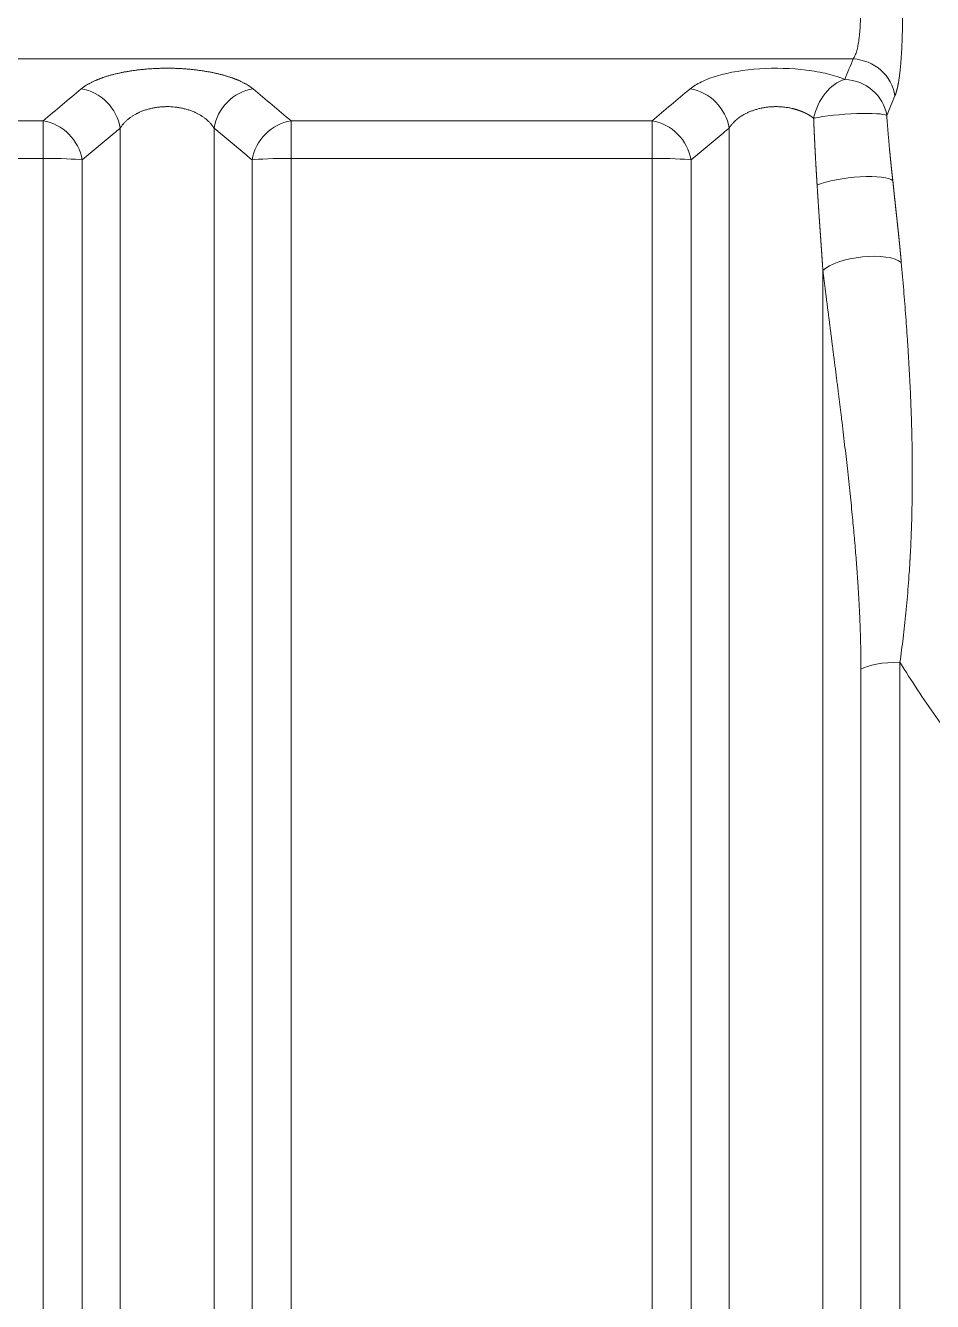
# Model space of a CAD drawing. Header units: millimetres. Extents: x 4664 to 8864, y -38 to 2932.
# Drawn here: x 8133.3 to 8161.07, y 2174.64 to 2213.73 of the extents above; entities that cross this region are included whole.
import ezdxf

# ---------------------------------------------------------------- set-up
doc = ezdxf.new("R2010")
doc.units = ezdxf.units.MM

msp = doc.modelspace()

# ---------------------------------------------------------------- linework, layer by layer
at = {"lineweight": 5}
for p, q in [((8158.644, 2212.708), (8129.251, 2212.708)), ((8133.837, 2210.808), (8132.139, 2210.808)), ((8133.837, 2157.228), (8133.837, 2210.808)), ((8141.429, 2157.228), (8141.429, 2210.808)), ((8152.485, 2210.808), (8141.429, 2210.808)), ((8152.485, 2157.228), (8152.485, 2210.808)), ((8136.197, 2210.588), (8136.197, 2154.304)), ((8139.07, 2210.588), (8139.07, 2154.304)), ((8154.845, 2210.588), (8154.845, 2154.304)), ((8132.139, 2209.663), (8133.837, 2209.663)), ((8135.031, 2157.639), (8135.031, 2209.614)), ((8140.235, 2209.614), (8140.235, 2157.639)), ((8141.429, 2209.663), (8152.485, 2209.663)), ((8153.68, 2157.639), (8153.68, 2209.614)), ((8157.718, 2206.227), (8157.718, 2154.304)), ((8158.883, 2194.009), (8158.883, 2157.639)), ((8160.078, 2157.228), (8160.078, 2194.226))]:
    msp.add_line(p, q, dxfattribs=at)
at = {"lineweight": 5, "extrusion": (0, 0, -1)}
for centre, major_axis, ratio, start_param, end_param in [((8193.579, 2194.055), (0, 44.076), 0.874817, 5.133766, 5.149365), ((8158.644, 2211.481), (-1.209, 0.494), 0.930648, 1.207404, 2.647131), ((8158.394, 2210.856), (0.485, 1.212), 0.714518, 4.464329, 5.772394), ((8158.394, 2210.856), (-1.216, 0.477), 0.931354, 1.220646, 2.644461), ((8135.002, 2210.563), (-0.84, 1), 0.87029, 0.767588, 2.18158), ((8140.264, 2210.563), (0.84, 1), 0.87029, 4.101606, 5.515597), ((8153.651, 2210.563), (-0.84, 1), 0.87029, 0.767588, 2.18158), ((8133.837, 2209.581), (-0.843, 0.997), 0.871092, 0.770381, 2.178653), ((8141.429, 2209.581), (0.843, 0.997), 0.871092, 4.104532, 5.512804), ((8152.485, 2209.581), (-0.843, 0.997), 0.871092, 0.770381, 2.178653), ((8158.394, 2210.856), (1.302, 0.095), 0.121176, 3.893779, 6.107343), ((8133.837, 2209.581), (1.306, 0), 0.063029, 4.712389, 5.867354), ((8141.429, 2209.581), (1.306, 0), 0.063029, 3.557424, 4.712389), ((8152.485, 2209.581), (1.306, 0), 0.063029, 4.712389, 5.867354), ((8158.588, 2208.788), (-1.298, -0.148), 0.217615, 0.656995, 2.962729), ((8158.913, 2206.171), (-1.296, -0.16), 0.35862, 0.444825, 2.811339), ((8160.078, 2193.862), (1.306, 0), 0.278426, 3.557424, 4.712389)]:
    msp.add_ellipse(centre, major_axis=major_axis, ratio=ratio, start_param=start_param, end_param=end_param, dxfattribs=at)
at = {"lineweight": 5}
for points, degree, knots in [([(8159.926, 2211.58), (8159.927, 2211.581), (8159.927, 2211.583), (8159.929, 2211.585), (8159.93, 2211.588), (8159.931, 2211.591), (8159.932, 2211.594), (8159.933, 2211.596), (8159.934, 2211.599), (8159.935, 2211.602), (8159.936, 2211.605), (8159.937, 2211.608), (8159.939, 2211.611), (8159.94, 2211.613), (8159.941, 2211.616), (8159.942, 2211.619), (8159.943, 2211.622), (8159.944, 2211.625), (8159.945, 2211.628), (8159.946, 2211.631), (8159.947, 2211.634), (8159.948, 2211.637), (8159.95, 2211.64), (8159.951, 2211.644), (8159.952, 2211.647), (8159.953, 2211.65), (8159.954, 2211.653), (8159.955, 2211.656), (8159.956, 2211.659), (8159.957, 2211.662), (8159.958, 2211.666), (8159.959, 2211.669), (8159.96, 2211.672), (8159.961, 2211.676), (8159.962, 2211.679), (8159.963, 2211.682), (8159.964, 2211.685), (8159.965, 2211.689), (8159.966, 2211.692), (8159.967, 2211.696), (8159.968, 2211.699), (8159.969, 2211.702), (8159.97, 2211.706), (8159.971, 2211.709), (8159.972, 2211.713), (8159.973, 2211.716), (8159.974, 2211.72), (8159.975, 2211.724), (8159.976, 2211.727), (8159.977, 2211.731), (8159.978, 2211.734), (8159.979, 2211.738), (8159.98, 2211.742), (8159.981, 2211.745), (8159.982, 2211.749), (8159.983, 2211.753), (8159.984, 2211.756), (8159.985, 2211.76), (8159.986, 2211.764), (8159.987, 2211.768), (8159.988, 2211.771), (8159.989, 2211.775), (8159.99, 2211.779), (8159.991, 2211.783), (8159.992, 2211.787), (8159.993, 2211.791), (8159.994, 2211.795), (8159.995, 2211.799), (8159.996, 2211.803), (8159.997, 2211.806), (8159.998, 2211.81), (8159.999, 2211.814), (8160, 2211.819), (8160, 2211.823), (8160.001, 2211.827), (8160.002, 2211.831), (8160.003, 2211.835), (8160.004, 2211.839), (8160.005, 2211.843), (8160.006, 2211.847), (8160.007, 2211.851), (8160.008, 2211.856), (8160.009, 2211.86), (8160.01, 2211.864), (8160.01, 2211.868), (8160.011, 2211.873), (8160.012, 2211.877), (8160.013, 2211.881), (8160.014, 2211.886), (8160.015, 2211.89), (8160.016, 2211.894), (8160.017, 2211.899), (8160.018, 2211.903), (8160.018, 2211.908), (8160.019, 2211.912), (8160.02, 2211.916), (8160.021, 2211.921), (8160.022, 2211.925), (8160.023, 2211.93), (8160.024, 2211.935), (8160.024, 2211.939), (8160.025, 2211.944), (8160.026, 2211.948), (8160.027, 2211.953), (8160.028, 2211.958), (8160.029, 2211.962), (8160.03, 2211.967), (8160.03, 2211.972), (8160.037, 2212.009), (8160.049, 2212.081), (8160.065, 2212.194), (8160.079, 2212.315), (8160.092, 2212.442), (8160.104, 2212.578), (8160.115, 2212.719), (8160.125, 2212.867), (8160.133, 2213.019), (8160.14, 2213.176), (8160.145, 2213.317), (8160.149, 2213.44), (8160.152, 2213.544), (8160.154, 2213.649), (8160.156, 2213.755), (8160.157, 2213.861), (8160.158, 2213.967), (8160.159, 2214.075), (8160.159, 2214.163), (8160.159, 2214.233), (8160.159, 2214.283), (8160.159, 2214.333), (8160.158, 2214.383), (8160.158, 2214.433), (8160.158, 2214.483), (8160.157, 2214.532), (8160.156, 2214.582), (8160.155, 2214.632), (8160.154, 2214.681), (8160.153, 2214.731), (8160.152, 2214.78), (8160.151, 2214.829), (8160.15, 2214.878), (8160.148, 2214.928), (8160.147, 2214.977), (8160.145, 2215.049), (8160.141, 2215.143), (8160.137, 2215.257), (8160.131, 2215.368), (8160.125, 2215.477), (8160.119, 2215.583), (8160.112, 2215.686), (8160.105, 2215.766), (8160.1, 2215.826), (8160.097, 2215.866), (8160.093, 2215.905), (8160.09, 2215.943), (8160.086, 2215.981), (8160.082, 2216.018), (8160.078, 2216.055), (8160.074, 2216.091), (8160.069, 2216.126), (8160.065, 2216.161), (8160.061, 2216.195), (8160.056, 2216.228), (8160.051, 2216.261), (8160.046, 2216.293), (8160.041, 2216.325), (8160.036, 2216.356), (8160.032, 2216.379), (8160.029, 2216.395), (8160.028, 2216.404), (8160.026, 2216.412), (8160.025, 2216.421), (8160.023, 2216.429), (8160.022, 2216.437), (8160.02, 2216.446), (8160.018, 2216.454), (8160.017, 2216.462), (8160.015, 2216.47), (8160.014, 2216.478), (8160.012, 2216.486), (8160.01, 2216.494), (8160.009, 2216.502), (8160.007, 2216.509), (8160.005, 2216.517), (8160.004, 2216.525), (8160.002, 2216.532), (8160, 2216.54), (8159.999, 2216.547), (8159.997, 2216.554), (8159.995, 2216.562), (8159.993, 2216.569), (8159.992, 2216.576), (8159.99, 2216.583), (8159.988, 2216.59), (8159.986, 2216.597), (8159.985, 2216.604), (8159.983, 2216.611), (8159.981, 2216.618), (8159.979, 2216.625), (8159.977, 2216.631), (8159.975, 2216.638), (8159.974, 2216.644), (8159.972, 2216.651), (8159.97, 2216.657), (8159.968, 2216.663), (8159.966, 2216.67), (8159.964, 2216.676), (8159.962, 2216.682), (8159.96, 2216.688), (8159.958, 2216.694), (8159.957, 2216.7), (8159.955, 2216.706), (8159.953, 2216.712), (8159.951, 2216.717), (8159.949, 2216.723), (8159.947, 2216.729), (8159.945, 2216.734), (8159.943, 2216.74), (8159.941, 2216.745), (8159.939, 2216.751), (8159.937, 2216.756), (8159.935, 2216.761), (8159.932, 2216.766), (8159.93, 2216.771), (8159.928, 2216.776), (8159.927, 2216.78), (8159.926, 2216.781)], 3, [0, 0, 0, 0, 0.001188, 0.002374, 0.003561, 0.004746, 0.005931, 0.007116, 0.0083, 0.009483, 0.010666, 0.011848, 0.01303, 0.014211, 0.015391, 0.016571, 0.017751, 0.01893, 0.020108, 0.021286, 0.022464, 0.023641, 0.024817, 0.025994, 0.027169, 0.028345, 0.029519, 0.030694, 0.031868, 0.033041, 0.034214, 0.035387, 0.03656, 0.037732, 0.038903, 0.040075, 0.041246, 0.042416, 0.043587, 0.044757, 0.045927, 0.047096, 0.048265, 0.049434, 0.050603, 0.051771, 0.052939, 0.054107, 0.055274, 0.056442, 0.057609, 0.058776, 0.059943, 0.061109, 0.062276, 0.063442, 0.064608, 0.065774, 0.06694, 0.068105, 0.069271, 0.070436, 0.071601, 0.072767, 0.073932, 0.075097, 0.076261, 0.077426, 0.078591, 0.079756, 0.080921, 0.082085, 0.08325, 0.084415, 0.085579, 0.086744, 0.087909, 0.089073, 0.090238, 0.091403, 0.092568, 0.093733, 0.094898, 0.096063, 0.097228, 0.098393, 0.099558, 0.100724, 0.101889, 0.103055, 0.104221, 0.105387, 0.106553, 0.107719, 0.108886, 0.110053, 0.111219, 0.112387, 0.113554, 0.114721, 0.115889, 0.117057, 0.118225, 0.119394, 0.120563, 0.121732, 0.122901, 0.124071, 0.125241, 0.150482, 0.175511, 0.20042, 0.225306, 0.250265, 0.275471, 0.300471, 0.32537, 0.35027, 0.375276, 0.391019, 0.406675, 0.422272, 0.437834, 0.45339, 0.468966, 0.484588, 0.500283, 0.507584, 0.514876, 0.522162, 0.529445, 0.536727, 0.544011, 0.5513, 0.558597, 0.565904, 0.573225, 0.580561, 0.587917, 0.595294, 0.602695, 0.610124, 0.617582, 0.625071, 0.643141, 0.661082, 0.678932, 0.696727, 0.714507, 0.732309, 0.750171, 0.757518, 0.764853, 0.772179, 0.779498, 0.786812, 0.794124, 0.801437, 0.808752, 0.816072, 0.8234, 0.830737, 0.838088, 0.845452, 0.852834, 0.860236, 0.867659, 0.875107, 0.877259, 0.87941, 0.88156, 0.883709, 0.885857, 0.888004, 0.890151, 0.892297, 0.894443, 0.896588, 0.898732, 0.900876, 0.90302, 0.905163, 0.907306, 0.909449, 0.911592, 0.913735, 0.915877, 0.91802, 0.920162, 0.922305, 0.924448, 0.926591, 0.928735, 0.930879, 0.933023, 0.935168, 0.937313, 0.939459, 0.941605, 0.943752, 0.9459, 0.948049, 0.950199, 0.952349, 0.9545, 0.956653, 0.958806, 0.960961, 0.963117, 0.965274, 0.967432, 0.969592, 0.971753, 0.973916, 0.97608, 0.978245, 0.980413, 0.982582, 0.984752, 0.986925, 0.989099, 0.991275, 0.993453, 0.995633, 0.997816, 1, 1, 1, 1]), ([(8158.644, 2215.653), (8158.663, 2215.628), (8158.681, 2215.597), (8158.706, 2215.543), (8158.722, 2215.505), (8158.744, 2215.439), (8158.765, 2215.367), (8158.784, 2215.287), (8158.801, 2215.2), (8158.816, 2215.106), (8158.829, 2215.007), (8158.841, 2214.901), (8158.851, 2214.791), (8158.859, 2214.676), (8158.865, 2214.556), (8158.87, 2214.434), (8158.872, 2214.35), (8158.873, 2214.287), (8158.873, 2214.256), (8158.873, 2214.219), (8158.873, 2214.2), (8158.873, 2214.191), (8158.873, 2214.186), (8158.873, 2214.184), (8158.873, 2214.183), (8158.873, 2214.182), (8158.873, 2214.182), (8158.873, 2214.182), (8158.873, 2214.182), (8158.873, 2214.182), (8158.873, 2214.182), (8158.873, 2214.182), (8158.873, 2214.181), (8158.873, 2214.181), (8158.873, 2214.181), (8158.873, 2214.181), (8158.873, 2214.181), (8158.873, 2214.181), (8158.873, 2214.18), (8158.873, 2214.179), (8158.873, 2214.177), (8158.873, 2214.173), (8158.873, 2214.163), (8158.873, 2214.145), (8158.873, 2214.108), (8158.873, 2214.076), (8158.872, 2214.013), (8158.87, 2213.929), (8158.865, 2213.807), (8158.859, 2213.687), (8158.851, 2213.572), (8158.841, 2213.461), (8158.83, 2213.355), (8158.816, 2213.256), (8158.801, 2213.162), (8158.784, 2213.075), (8158.765, 2212.995), (8158.745, 2212.922), (8158.722, 2212.857), (8158.706, 2212.818), (8158.681, 2212.764), (8158.663, 2212.734), (8158.644, 2212.708)], 3, [0, 0, 0, 0, 0.0625, 0.0625, 0.09375, 0.125, 0.15625, 0.1875, 0.21875, 0.25, 0.28125, 0.3125, 0.34375, 0.375, 0.40625, 0.4375, 0.46875, 0.46875, 0.484375, 0.492188, 0.496094, 0.498047, 0.499023, 0.499512, 0.499756, 0.499878, 0.499939, 0.499969, 0.499985, 0.499992, 0.499992, 0.5, 0.5, 0.500244, 0.500275, 0.500275, 0.500305, 0.500305, 0.500366, 0.500488, 0.500977, 0.501953, 0.503906, 0.507813, 0.515625, 0.53125, 0.53125, 0.5625, 0.59375, 0.625, 0.65625, 0.6875, 0.71875, 0.75, 0.78125, 0.8125, 0.84375, 0.875, 0.90625, 0.9375, 0.9375, 1, 1, 1, 1]), ([(8140.264, 2211.79), (8140.101, 2211.927), (8139.71, 2212.101), (8139.402, 2212.203), (8139.057, 2212.288), (8138.674, 2212.355), (8138.266, 2212.401), (8137.843, 2212.425), (8137.419, 2212.424), (8136.993, 2212.401), (8136.591, 2212.355), (8136.207, 2212.288), (8135.863, 2212.203), (8135.556, 2212.1), (8135.165, 2211.927), (8135.002, 2211.79)], 2, [0, 0, 0, 0.125, 0.1875, 0.25, 0.3125, 0.375, 0.4375, 0.5, 0.5625, 0.625, 0.6875, 0.75, 0.8125, 0.875, 1, 1, 1]), ([(8158.394, 2212.083), (8158.234, 2212.147), (8158.056, 2212.203), (8157.66, 2212.299), (8157.442, 2212.338), (8156.761, 2212.425), (8156.256, 2212.439), (8155.301, 2212.377), (8154.852, 2212.3), (8154.304, 2212.138), (8154.139, 2212.075), (8153.859, 2211.94), (8153.743, 2211.867), (8153.651, 2211.79)], 3, [0, 0, 0, 0, 0.125, 0.125, 0.25, 0.25, 0.5, 0.5, 0.75, 0.75, 0.875, 0.875, 1, 1, 1, 1]), ([(8136.197, 2210.588), (8136.212, 2210.613), (8136.229, 2210.638), (8136.265, 2210.685), (8136.283, 2210.708), (8136.323, 2210.753), (8136.364, 2210.796), (8136.431, 2210.856), (8136.502, 2210.911), (8136.576, 2210.962), (8136.627, 2210.993), (8136.666, 2211.015), (8136.686, 2211.025), (8136.709, 2211.037), (8136.72, 2211.043), (8136.726, 2211.046), (8136.729, 2211.048), (8136.73, 2211.048), (8136.731, 2211.049), (8136.732, 2211.049), (8136.732, 2211.049), (8136.732, 2211.049), (8136.732, 2211.049), (8136.732, 2211.049), (8136.732, 2211.049), (8136.766, 2211.066), (8136.834, 2211.097), (8136.942, 2211.137), (8137.053, 2211.171), (8137.166, 2211.199), (8137.282, 2211.221), (8137.399, 2211.236), (8137.477, 2211.243), (8137.536, 2211.246), (8137.565, 2211.247), (8137.6, 2211.247), (8137.617, 2211.248), (8137.625, 2211.248), (8137.629, 2211.248), (8137.631, 2211.248), (8137.633, 2211.248), (8137.712, 2211.248), (8137.79, 2211.244), (8137.907, 2211.231), (8137.985, 2211.221), (8138.1, 2211.199), (8138.213, 2211.171), (8138.324, 2211.137), (8138.396, 2211.11), (8138.448, 2211.089), (8138.474, 2211.077), (8138.504, 2211.064), (8138.519, 2211.057), (8138.526, 2211.053), (8138.53, 2211.051), (8138.532, 2211.05), (8138.533, 2211.05), (8138.533, 2211.05), (8138.533, 2211.05), (8138.533, 2211.049), (8138.533, 2211.049), (8138.533, 2211.049), (8138.533, 2211.049), (8138.56, 2211.036), (8138.613, 2211.009), (8138.69, 2210.962), (8138.764, 2210.912), (8138.835, 2210.856), (8138.902, 2210.796), (8138.943, 2210.753), (8138.983, 2210.708), (8139.002, 2210.685), (8139.037, 2210.638), (8139.054, 2210.613), (8139.07, 2210.588)], 3, [0, 0, 0, 0, 0.03125, 0.03125, 0.0625, 0.0625, 0.09375, 0.125, 0.15625, 0.1875, 0.21875, 0.21875, 0.234375, 0.242188, 0.246094, 0.248047, 0.249023, 0.249512, 0.249756, 0.249878, 0.249939, 0.249969, 0.249985, 0.249985, 0.25, 0.25, 0.28125, 0.3125, 0.34375, 0.375, 0.40625, 0.4375, 0.46875, 0.46875, 0.484375, 0.492188, 0.496094, 0.498047, 0.499023, 0.499023, 0.5, 0.5, 0.5625, 0.5625, 0.59375, 0.625, 0.65625, 0.6875, 0.71875, 0.71875, 0.734375, 0.742188, 0.746094, 0.748047, 0.749023, 0.749512, 0.749756, 0.749878, 0.749939, 0.749969, 0.749985, 0.749985, 0.75, 0.75, 0.78125, 0.8125, 0.84375, 0.875, 0.90625, 0.9375, 0.9375, 0.96875, 0.96875, 1, 1, 1, 1]), ([(8154.845, 2210.588), (8154.846, 2210.589), (8154.848, 2210.592), (8154.85, 2210.596), (8154.852, 2210.599), (8154.855, 2210.603), (8154.857, 2210.607), (8154.86, 2210.611), (8154.862, 2210.614), (8154.865, 2210.618), (8154.867, 2210.622), (8154.87, 2210.626), (8154.872, 2210.629), (8154.875, 2210.633), (8154.877, 2210.637), (8154.88, 2210.64), (8154.883, 2210.644), (8154.885, 2210.648), (8154.888, 2210.651), (8154.89, 2210.655), (8154.893, 2210.658), (8154.896, 2210.662), (8154.898, 2210.666), (8154.901, 2210.669), (8154.904, 2210.673), (8154.907, 2210.676), (8154.909, 2210.68), (8154.912, 2210.683), (8154.915, 2210.687), (8154.918, 2210.69), (8154.921, 2210.694), (8154.923, 2210.697), (8154.926, 2210.701), (8154.929, 2210.704), (8154.932, 2210.708), (8154.935, 2210.711), (8154.938, 2210.714), (8154.941, 2210.718), (8154.944, 2210.721), (8154.947, 2210.725), (8154.949, 2210.728), (8154.952, 2210.731), (8154.955, 2210.735), (8154.958, 2210.738), (8154.961, 2210.741), (8154.964, 2210.745), (8154.967, 2210.748), (8154.971, 2210.751), (8154.974, 2210.755), (8154.977, 2210.758), (8154.98, 2210.761), (8154.983, 2210.764), (8154.986, 2210.768), (8154.989, 2210.771), (8154.992, 2210.774), (8154.995, 2210.777), (8154.999, 2210.78), (8155.002, 2210.784), (8155.005, 2210.787), (8155.008, 2210.79), (8155.011, 2210.793), (8155.014, 2210.796), (8155.018, 2210.799), (8155.021, 2210.802), (8155.024, 2210.805), (8155.027, 2210.808), (8155.031, 2210.812), (8155.034, 2210.815), (8155.037, 2210.818), (8155.041, 2210.821), (8155.044, 2210.824), (8155.047, 2210.827), (8155.051, 2210.83), (8155.054, 2210.833), (8155.057, 2210.836), (8155.061, 2210.839), (8155.064, 2210.842), (8155.067, 2210.844), (8155.071, 2210.847), (8155.074, 2210.85), (8155.078, 2210.853), (8155.081, 2210.856), (8155.085, 2210.859), (8155.088, 2210.862), (8155.091, 2210.865), (8155.095, 2210.868), (8155.098, 2210.87), (8155.102, 2210.873), (8155.105, 2210.876), (8155.109, 2210.879), (8155.112, 2210.882), (8155.116, 2210.884), (8155.119, 2210.887), (8155.123, 2210.89), (8155.127, 2210.893), (8155.13, 2210.895), (8155.134, 2210.898), (8155.137, 2210.901), (8155.141, 2210.903), (8155.144, 2210.906), (8155.148, 2210.909), (8155.152, 2210.911), (8155.155, 2210.914), (8155.159, 2210.917), (8155.162, 2210.919), (8155.166, 2210.922), (8155.17, 2210.924), (8155.173, 2210.927), (8155.177, 2210.93), (8155.181, 2210.932), (8155.184, 2210.935), (8155.188, 2210.937), (8155.192, 2210.94), (8155.195, 2210.942), (8155.199, 2210.945), (8155.203, 2210.947), (8155.207, 2210.95), (8155.21, 2210.952), (8155.214, 2210.955), (8155.218, 2210.957), (8155.222, 2210.959), (8155.225, 2210.962), (8155.229, 2210.964), (8155.233, 2210.967), (8155.237, 2210.969), (8155.24, 2210.971), (8155.244, 2210.974), (8155.248, 2210.976), (8155.252, 2210.978), (8155.255, 2210.981), (8155.259, 2210.983), (8155.263, 2210.985), (8155.267, 2210.987), (8155.299, 2211.006), (8155.36, 2211.04), (8155.456, 2211.085), (8155.556, 2211.124), (8155.658, 2211.158), (8155.763, 2211.187), (8155.869, 2211.21), (8155.979, 2211.228), (8156.093, 2211.241), (8156.211, 2211.248), (8156.33, 2211.248), (8156.448, 2211.242), (8156.566, 2211.231), (8156.682, 2211.213), (8156.761, 2211.196), (8156.805, 2211.185), (8156.814, 2211.183), (8156.823, 2211.181), (8156.832, 2211.178), (8156.842, 2211.176), (8156.851, 2211.173), (8156.86, 2211.171), (8156.869, 2211.168), (8156.879, 2211.165), (8156.888, 2211.163), (8156.897, 2211.16), (8156.906, 2211.157), (8156.915, 2211.155), (8156.925, 2211.152), (8156.934, 2211.149), (8156.943, 2211.146), (8156.952, 2211.143), (8156.961, 2211.14), (8156.97, 2211.137), (8156.979, 2211.134), (8156.988, 2211.13), (8156.997, 2211.127), (8157.006, 2211.124), (8157.015, 2211.121), (8157.024, 2211.117), (8157.033, 2211.114), (8157.042, 2211.111), (8157.051, 2211.107), (8157.06, 2211.104), (8157.069, 2211.1), (8157.077, 2211.096), (8157.086, 2211.093), (8157.095, 2211.089), (8157.104, 2211.085), (8157.112, 2211.082), (8157.121, 2211.078), (8157.13, 2211.074), (8157.138, 2211.07), (8157.147, 2211.066), (8157.156, 2211.062), (8157.164, 2211.058), (8157.173, 2211.054), (8157.181, 2211.05), (8157.19, 2211.046), (8157.198, 2211.041), (8157.206, 2211.037), (8157.215, 2211.033), (8157.223, 2211.028), (8157.232, 2211.024), (8157.24, 2211.02), (8157.248, 2211.015), (8157.256, 2211.011), (8157.264, 2211.006), (8157.273, 2211.001), (8157.281, 2210.997), (8157.289, 2210.992), (8157.297, 2210.987), (8157.305, 2210.982), (8157.313, 2210.978), (8157.321, 2210.973), (8157.329, 2210.968), (8157.336, 2210.963), (8157.344, 2210.958), (8157.352, 2210.953), (8157.36, 2210.948), (8157.367, 2210.943), (8157.375, 2210.937), (8157.383, 2210.932), (8157.39, 2210.927), (8157.398, 2210.922), (8157.405, 2210.916), (8157.413, 2210.911), (8157.42, 2210.905), (8157.427, 2210.9), (8157.432, 2210.896), (8157.435, 2210.894)], 3, [0, 0, 0, 0, 0.002134, 0.004264, 0.00639, 0.008513, 0.010632, 0.012747, 0.014858, 0.016966, 0.01907, 0.02117, 0.023266, 0.025359, 0.027448, 0.029533, 0.031614, 0.033692, 0.035766, 0.037836, 0.039903, 0.041965, 0.044025, 0.04608, 0.048132, 0.050179, 0.052224, 0.054264, 0.056301, 0.058334, 0.060363, 0.062389, 0.064411, 0.066429, 0.068444, 0.070455, 0.072462, 0.074465, 0.076465, 0.078461, 0.080453, 0.082442, 0.084427, 0.086408, 0.088386, 0.09036, 0.09233, 0.094297, 0.09626, 0.098219, 0.100175, 0.102126, 0.104075, 0.106019, 0.10796, 0.109897, 0.111831, 0.113761, 0.115687, 0.11761, 0.119529, 0.121444, 0.123356, 0.125264, 0.127168, 0.129069, 0.130966, 0.13286, 0.13475, 0.136636, 0.138519, 0.140398, 0.142273, 0.144145, 0.146013, 0.147877, 0.149738, 0.151596, 0.153449, 0.155299, 0.157146, 0.158989, 0.160828, 0.162664, 0.164496, 0.166325, 0.16815, 0.169971, 0.171789, 0.173603, 0.175414, 0.177221, 0.179024, 0.180824, 0.182621, 0.184414, 0.186203, 0.187989, 0.189771, 0.191549, 0.193325, 0.195096, 0.196864, 0.198629, 0.20039, 0.202147, 0.203901, 0.205651, 0.207398, 0.209142, 0.210881, 0.212618, 0.214351, 0.21608, 0.217806, 0.219528, 0.221247, 0.222962, 0.224674, 0.226383, 0.228088, 0.229789, 0.231487, 0.233182, 0.234873, 0.23656, 0.238244, 0.239925, 0.241602, 0.243276, 0.244947, 0.246614, 0.248277, 0.249937, 0.288194, 0.325493, 0.36189, 0.397448, 0.432233, 0.466318, 0.499781, 0.535351, 0.570803, 0.606242, 0.641777, 0.677514, 0.713558, 0.750009, 0.753051, 0.756099, 0.759155, 0.762217, 0.765286, 0.768362, 0.771445, 0.774535, 0.777632, 0.780736, 0.783848, 0.786967, 0.790093, 0.793226, 0.796367, 0.799515, 0.802671, 0.805834, 0.809005, 0.812183, 0.815369, 0.818563, 0.821765, 0.824974, 0.828192, 0.831417, 0.83465, 0.837891, 0.841141, 0.844398, 0.847664, 0.850937, 0.854219, 0.857509, 0.860808, 0.864115, 0.86743, 0.870754, 0.874086, 0.877427, 0.880776, 0.884134, 0.8875, 0.890875, 0.894259, 0.897652, 0.901053, 0.904463, 0.907882, 0.91131, 0.914747, 0.918193, 0.921648, 0.925112, 0.928584, 0.932067, 0.935558, 0.939058, 0.942568, 0.946087, 0.949615, 0.953152, 0.956699, 0.960255, 0.96382, 0.967395, 0.97098, 0.974574, 0.978177, 0.98179, 0.985413, 0.989045, 0.992687, 0.996339, 1, 1, 1, 1]), ([(8157.435, 2210.894), (8157.435, 2210.886), (8157.436, 2210.869), (8157.437, 2210.844), (8157.438, 2210.819), (8157.439, 2210.794), (8157.44, 2210.769), (8157.441, 2210.743), (8157.442, 2210.718), (8157.443, 2210.693), (8157.444, 2210.668), (8157.445, 2210.643), (8157.446, 2210.619), (8157.447, 2210.594), (8157.448, 2210.569), (8157.45, 2210.544), (8157.451, 2210.519), (8157.452, 2210.494), (8157.453, 2210.469), (8157.454, 2210.445), (8157.455, 2210.42), (8157.456, 2210.395), (8157.457, 2210.37), (8157.459, 2210.346), (8157.46, 2210.321), (8157.461, 2210.297), (8157.462, 2210.272), (8157.463, 2210.247), (8157.464, 2210.223), (8157.466, 2210.198), (8157.467, 2210.174), (8157.468, 2210.149), (8157.469, 2210.125), (8157.47, 2210.101), (8157.471, 2210.076), (8157.473, 2210.052), (8157.474, 2210.027), (8157.475, 2210.003), (8157.476, 2209.979), (8157.478, 2209.955), (8157.479, 2209.93), (8157.48, 2209.906), (8157.481, 2209.882), (8157.483, 2209.858), (8157.484, 2209.834), (8157.485, 2209.81), (8157.486, 2209.785), (8157.488, 2209.761), (8157.489, 2209.737), (8157.49, 2209.713), (8157.491, 2209.689), (8157.493, 2209.665), (8157.494, 2209.642), (8157.495, 2209.618), (8157.497, 2209.594), (8157.498, 2209.57), (8157.499, 2209.546), (8157.501, 2209.522), (8157.502, 2209.499), (8157.503, 2209.475), (8157.505, 2209.451), (8157.506, 2209.427), (8157.507, 2209.404), (8157.509, 2209.38), (8157.51, 2209.356), (8157.511, 2209.333), (8157.513, 2209.309), (8157.514, 2209.286), (8157.515, 2209.262), (8157.517, 2209.239), (8157.518, 2209.215), (8157.52, 2209.192), (8157.521, 2209.168), (8157.522, 2209.145), (8157.524, 2209.122), (8157.525, 2209.098), (8157.527, 2209.075), (8157.528, 2209.052), (8157.529, 2209.029), (8157.531, 2209.005), (8157.532, 2208.982), (8157.534, 2208.959), (8157.535, 2208.936), (8157.536, 2208.913), (8157.538, 2208.89), (8157.539, 2208.867), (8157.54, 2208.851), (8157.541, 2208.843)], 3, [0, 0, 0, 0, 0.012238, 0.024464, 0.036679, 0.048883, 0.061075, 0.073256, 0.085426, 0.097584, 0.109731, 0.121867, 0.133992, 0.146105, 0.158207, 0.170297, 0.182377, 0.194445, 0.206502, 0.218547, 0.230581, 0.242604, 0.254616, 0.266616, 0.278606, 0.290583, 0.30255, 0.314505, 0.326449, 0.338382, 0.350304, 0.362214, 0.374113, 0.386001, 0.397877, 0.409742, 0.421596, 0.433439, 0.445271, 0.457091, 0.4689, 0.480698, 0.492484, 0.504259, 0.516023, 0.527776, 0.539518, 0.551248, 0.562967, 0.574675, 0.586372, 0.598058, 0.609732, 0.621395, 0.633047, 0.644687, 0.656317, 0.667935, 0.679542, 0.691138, 0.702722, 0.714296, 0.725858, 0.737409, 0.748949, 0.760478, 0.771995, 0.783501, 0.794997, 0.80648, 0.817953, 0.829415, 0.840865, 0.852305, 0.863733, 0.87515, 0.886555, 0.89795, 0.909333, 0.920706, 0.932067, 0.943417, 0.954756, 0.966084, 0.9774, 0.988706, 1, 1, 1, 1]), ([(8159.859, 2208.984), (8159.858, 2208.99), (8159.857, 2209.003), (8159.855, 2209.022), (8159.853, 2209.041), (8159.85, 2209.06), (8159.848, 2209.079), (8159.846, 2209.098), (8159.844, 2209.117), (8159.842, 2209.136), (8159.84, 2209.155), (8159.838, 2209.174), (8159.836, 2209.193), (8159.834, 2209.213), (8159.832, 2209.232), (8159.83, 2209.251), (8159.828, 2209.27), (8159.825, 2209.289), (8159.823, 2209.309), (8159.821, 2209.328), (8159.819, 2209.347), (8159.817, 2209.367), (8159.815, 2209.386), (8159.813, 2209.405), (8159.811, 2209.425), (8159.809, 2209.444), (8159.807, 2209.463), (8159.805, 2209.483), (8159.803, 2209.502), (8159.801, 2209.522), (8159.799, 2209.541), (8159.797, 2209.561), (8159.795, 2209.58), (8159.793, 2209.6), (8159.791, 2209.62), (8159.789, 2209.639), (8159.787, 2209.659), (8159.785, 2209.678), (8159.783, 2209.698), (8159.782, 2209.718), (8159.78, 2209.738), (8159.778, 2209.757), (8159.776, 2209.777), (8159.774, 2209.797), (8159.772, 2209.817), (8159.77, 2209.837), (8159.768, 2209.856), (8159.766, 2209.876), (8159.764, 2209.896), (8159.762, 2209.916), (8159.761, 2209.936), (8159.759, 2209.956), (8159.756, 2209.983), (8159.753, 2210.016), (8159.749, 2210.057), (8159.746, 2210.098), (8159.742, 2210.138), (8159.738, 2210.179), (8159.735, 2210.22), (8159.731, 2210.261), (8159.727, 2210.303), (8159.724, 2210.344), (8159.72, 2210.385), (8159.717, 2210.427), (8159.713, 2210.469), (8159.71, 2210.51), (8159.707, 2210.552), (8159.703, 2210.594), (8159.7, 2210.636), (8159.697, 2210.678), (8159.693, 2210.721), (8159.69, 2210.763), (8159.687, 2210.806), (8159.683, 2210.848), (8159.68, 2210.891), (8159.677, 2210.934), (8159.675, 2210.962), (8159.674, 2210.977)], 3, [0, 0, 0, 0, 0.009611, 0.019231, 0.028858, 0.038493, 0.048136, 0.057787, 0.067445, 0.077112, 0.086786, 0.096469, 0.106159, 0.115857, 0.125564, 0.135278, 0.145, 0.15473, 0.164469, 0.174215, 0.183969, 0.193732, 0.203502, 0.213281, 0.223068, 0.232862, 0.242665, 0.252476, 0.262295, 0.272123, 0.281958, 0.291802, 0.301654, 0.311514, 0.321382, 0.331258, 0.341143, 0.351036, 0.360937, 0.370847, 0.380764, 0.39069, 0.400625, 0.410567, 0.420518, 0.430478, 0.440445, 0.450421, 0.460406, 0.470399, 0.4804, 0.490409, 0.500427, 0.520722, 0.541061, 0.561446, 0.581874, 0.602348, 0.622867, 0.643431, 0.66404, 0.684694, 0.705394, 0.726139, 0.74693, 0.767766, 0.788648, 0.809576, 0.83055, 0.851569, 0.872635, 0.893747, 0.914905, 0.936109, 0.957359, 0.978656, 1, 1, 1, 1]), ([(8135.031, 2209.614), (8135.358, 2209.888), (8135.686, 2210.162), (8136.075, 2210.487), (8136.136, 2210.537), (8136.197, 2210.588)], 3, [0, 0, 0, 0, 0.843933, 0.843933, 1, 1, 1, 1]), ([(8139.07, 2210.588), (8139.398, 2210.314), (8139.726, 2210.04), (8140.114, 2209.716), (8140.174, 2209.665), (8140.235, 2209.614)], 3, [0, 0, 0, 0, 0.843933, 0.843933, 1, 1, 1, 1]), ([(8153.68, 2209.614), (8154.007, 2209.888), (8154.335, 2210.162), (8154.724, 2210.487), (8154.784, 2210.537), (8154.845, 2210.588)], 3, [0, 0, 0, 0, 0.843933, 0.843933, 1, 1, 1, 1]), ([(8157.541, 2208.843), (8157.541, 2208.835), (8157.542, 2208.819), (8157.544, 2208.794), (8157.545, 2208.77), (8157.547, 2208.745), (8157.549, 2208.721), (8157.55, 2208.696), (8157.552, 2208.672), (8157.553, 2208.647), (8157.555, 2208.622), (8157.556, 2208.598), (8157.558, 2208.573), (8157.56, 2208.549), (8157.561, 2208.524), (8157.563, 2208.5), (8157.564, 2208.475), (8157.566, 2208.451), (8157.568, 2208.426), (8157.569, 2208.401), (8157.571, 2208.377), (8157.572, 2208.352), (8157.574, 2208.328), (8157.576, 2208.303), (8157.577, 2208.279), (8157.579, 2208.254), (8157.581, 2208.23), (8157.582, 2208.205), (8157.584, 2208.181), (8157.585, 2208.156), (8157.587, 2208.132), (8157.589, 2208.107), (8157.59, 2208.083), (8157.592, 2208.058), (8157.594, 2208.034), (8157.595, 2208.009), (8157.597, 2207.985), (8157.599, 2207.96), (8157.6, 2207.936), (8157.602, 2207.911), (8157.604, 2207.887), (8157.605, 2207.862), (8157.607, 2207.838), (8157.609, 2207.813), (8157.61, 2207.789), (8157.612, 2207.764), (8157.614, 2207.74), (8157.616, 2207.715), (8157.617, 2207.691), (8157.619, 2207.666), (8157.621, 2207.642), (8157.622, 2207.617), (8157.624, 2207.593), (8157.626, 2207.568), (8157.627, 2207.544), (8157.629, 2207.519), (8157.631, 2207.495), (8157.632, 2207.47), (8157.634, 2207.446), (8157.636, 2207.421), (8157.638, 2207.397), (8157.639, 2207.373), (8157.641, 2207.348), (8157.643, 2207.324), (8157.644, 2207.299), (8157.646, 2207.275), (8157.648, 2207.25), (8157.649, 2207.226), (8157.651, 2207.202), (8157.653, 2207.177), (8157.655, 2207.153), (8157.656, 2207.128), (8157.658, 2207.104), (8157.66, 2207.079), (8157.661, 2207.055), (8157.663, 2207.031), (8157.665, 2207.006), (8157.666, 2206.982), (8157.668, 2206.957), (8157.67, 2206.933), (8157.672, 2206.909), (8157.673, 2206.884), (8157.675, 2206.86), (8157.677, 2206.835), (8157.678, 2206.811), (8157.68, 2206.787), (8157.682, 2206.762), (8157.683, 2206.738), (8157.685, 2206.714), (8157.687, 2206.689), (8157.688, 2206.665), (8157.69, 2206.641), (8157.692, 2206.616), (8157.693, 2206.592), (8157.695, 2206.567), (8157.697, 2206.543), (8157.698, 2206.519), (8157.7, 2206.494), (8157.702, 2206.47), (8157.703, 2206.446), (8157.705, 2206.421), (8157.707, 2206.397), (8157.708, 2206.373), (8157.71, 2206.349), (8157.712, 2206.324), (8157.713, 2206.3), (8157.715, 2206.276), (8157.717, 2206.251), (8157.718, 2206.235), (8157.718, 2206.227)], 3, [0, 0, 0, 0, 0.009303, 0.018608, 0.027912, 0.037218, 0.046525, 0.055832, 0.06514, 0.074449, 0.083758, 0.093068, 0.10238, 0.111692, 0.121004, 0.130318, 0.139632, 0.148947, 0.158263, 0.167579, 0.176897, 0.186215, 0.195534, 0.204853, 0.214174, 0.223495, 0.232817, 0.24214, 0.251464, 0.260789, 0.270114, 0.27944, 0.288767, 0.298094, 0.307423, 0.316752, 0.326082, 0.335413, 0.344745, 0.354077, 0.363411, 0.372745, 0.382079, 0.391415, 0.400752, 0.410089, 0.419427, 0.428766, 0.438106, 0.447446, 0.456788, 0.46613, 0.475473, 0.484817, 0.494161, 0.503507, 0.512853, 0.5222, 0.531548, 0.540897, 0.550246, 0.559596, 0.568948, 0.578299, 0.587652, 0.597006, 0.60636, 0.615716, 0.625072, 0.634429, 0.643786, 0.653145, 0.662504, 0.671865, 0.681226, 0.690588, 0.69995, 0.709314, 0.718678, 0.728043, 0.73741, 0.746776, 0.756144, 0.765513, 0.774882, 0.784252, 0.793623, 0.802995, 0.812368, 0.821742, 0.831116, 0.840491, 0.849867, 0.859244, 0.868622, 0.878001, 0.88738, 0.896761, 0.906142, 0.915524, 0.924907, 0.93429, 0.943675, 0.95306, 0.962447, 0.971834, 0.981222, 0.99061, 1, 1, 1, 1]), ([(8160.12, 2206.473), (8160.12, 2206.478), (8160.119, 2206.489), (8160.118, 2206.505), (8160.116, 2206.521), (8160.115, 2206.537), (8160.113, 2206.553), (8160.112, 2206.569), (8160.11, 2206.585), (8160.109, 2206.601), (8160.107, 2206.617), (8160.106, 2206.633), (8160.104, 2206.649), (8160.103, 2206.666), (8160.101, 2206.682), (8160.1, 2206.698), (8160.098, 2206.714), (8160.097, 2206.73), (8160.095, 2206.747), (8160.094, 2206.763), (8160.092, 2206.779), (8160.09, 2206.795), (8160.089, 2206.812), (8160.087, 2206.828), (8160.086, 2206.844), (8160.084, 2206.861), (8160.082, 2206.877), (8160.081, 2206.893), (8160.079, 2206.91), (8160.078, 2206.926), (8160.076, 2206.943), (8160.074, 2206.959), (8160.073, 2206.975), (8160.071, 2206.992), (8160.069, 2207.008), (8160.068, 2207.025), (8160.066, 2207.041), (8160.064, 2207.058), (8160.063, 2207.074), (8160.061, 2207.091), (8160.059, 2207.108), (8160.058, 2207.124), (8160.056, 2207.141), (8160.054, 2207.158), (8160.053, 2207.174), (8160.051, 2207.191), (8160.049, 2207.208), (8160.047, 2207.224), (8160.046, 2207.241), (8160.044, 2207.258), (8160.042, 2207.274), (8160.04, 2207.291), (8160.039, 2207.308), (8160.037, 2207.325), (8160.035, 2207.342), (8160.033, 2207.359), (8160.032, 2207.375), (8160.03, 2207.392), (8160.028, 2207.409), (8160.026, 2207.426), (8160.024, 2207.443), (8160.023, 2207.46), (8160.021, 2207.477), (8160.019, 2207.494), (8160.017, 2207.511), (8160.015, 2207.528), (8160.014, 2207.545), (8160.012, 2207.562), (8160.01, 2207.579), (8160.008, 2207.596), (8160.006, 2207.613), (8160.004, 2207.63), (8160.003, 2207.648), (8160.001, 2207.665), (8159.999, 2207.682), (8159.997, 2207.699), (8159.995, 2207.716), (8159.993, 2207.734), (8159.991, 2207.751), (8159.99, 2207.768), (8159.988, 2207.785), (8159.986, 2207.803), (8159.984, 2207.82), (8159.982, 2207.837), (8159.98, 2207.855), (8159.978, 2207.872), (8159.976, 2207.889), (8159.974, 2207.907), (8159.973, 2207.924), (8159.971, 2207.942), (8159.969, 2207.959), (8159.967, 2207.977), (8159.965, 2207.994), (8159.963, 2208.012), (8159.961, 2208.029), (8159.959, 2208.047), (8159.957, 2208.064), (8159.955, 2208.082), (8159.954, 2208.099), (8159.952, 2208.117), (8159.95, 2208.135), (8159.948, 2208.152), (8159.946, 2208.17), (8159.944, 2208.188), (8159.942, 2208.205), (8159.94, 2208.223), (8159.938, 2208.241), (8159.936, 2208.259), (8159.934, 2208.276), (8159.932, 2208.294), (8159.93, 2208.312), (8159.929, 2208.33), (8159.927, 2208.348), (8159.925, 2208.366), (8159.923, 2208.384), (8159.921, 2208.401), (8159.919, 2208.419), (8159.917, 2208.437), (8159.915, 2208.455), (8159.913, 2208.473), (8159.911, 2208.491), (8159.909, 2208.509), (8159.907, 2208.527), (8159.905, 2208.545), (8159.903, 2208.563), (8159.901, 2208.582), (8159.9, 2208.6), (8159.898, 2208.618), (8159.896, 2208.636), (8159.894, 2208.654), (8159.892, 2208.672), (8159.89, 2208.69), (8159.888, 2208.709), (8159.886, 2208.727), (8159.884, 2208.745), (8159.882, 2208.763), (8159.88, 2208.782), (8159.878, 2208.8), (8159.876, 2208.818), (8159.874, 2208.837), (8159.872, 2208.855), (8159.871, 2208.873), (8159.869, 2208.892), (8159.867, 2208.91), (8159.865, 2208.929), (8159.863, 2208.947), (8159.861, 2208.966), (8159.86, 2208.978), (8159.859, 2208.984)], 3, [0, 0, 0, 0, 0.006599, 0.013201, 0.019807, 0.026414, 0.033025, 0.039639, 0.046256, 0.052876, 0.059498, 0.066124, 0.072752, 0.079384, 0.086019, 0.092656, 0.099297, 0.105941, 0.112588, 0.119238, 0.125891, 0.132547, 0.139206, 0.145868, 0.152534, 0.159202, 0.165874, 0.172549, 0.179227, 0.185909, 0.192593, 0.199281, 0.205972, 0.212666, 0.219364, 0.226064, 0.232768, 0.239476, 0.246186, 0.2529, 0.259618, 0.266338, 0.273062, 0.27979, 0.28652, 0.293255, 0.299992, 0.306733, 0.313477, 0.320225, 0.326976, 0.333731, 0.340489, 0.347251, 0.354016, 0.360785, 0.367557, 0.374333, 0.381112, 0.387895, 0.394681, 0.401471, 0.408264, 0.415062, 0.421862, 0.428667, 0.435475, 0.442286, 0.449102, 0.455921, 0.462743, 0.469569, 0.4764, 0.483233, 0.490071, 0.496912, 0.503757, 0.510605, 0.517458, 0.524314, 0.531174, 0.538038, 0.544906, 0.551777, 0.558652, 0.565532, 0.572415, 0.579302, 0.586192, 0.593087, 0.599985, 0.606888, 0.613794, 0.620705, 0.627619, 0.634537, 0.641459, 0.648385, 0.655316, 0.66225, 0.669188, 0.67613, 0.683076, 0.690027, 0.696981, 0.703939, 0.710902, 0.717868, 0.724839, 0.731814, 0.738792, 0.745775, 0.752763, 0.759754, 0.766749, 0.773749, 0.780753, 0.787761, 0.794773, 0.801789, 0.80881, 0.815835, 0.822864, 0.829897, 0.836935, 0.843976, 0.851023, 0.858073, 0.865128, 0.872187, 0.87925, 0.886318, 0.89339, 0.900467, 0.907547, 0.914633, 0.921722, 0.928816, 0.935915, 0.943017, 0.950125, 0.957236, 0.964352, 0.971473, 0.978598, 0.985727, 0.992861, 1, 1, 1, 1]), ([(8160.078, 2194.226), (8160.095, 2194.346), (8160.129, 2194.588), (8160.176, 2194.963), (8160.22, 2195.346), (8160.261, 2195.74), (8160.298, 2196.142), (8160.333, 2196.553), (8160.353, 2196.833), (8160.367, 2197.045), (8160.374, 2197.151), (8160.381, 2197.276), (8160.385, 2197.339), (8160.387, 2197.371), (8160.388, 2197.386), (8160.388, 2197.394), (8160.388, 2197.398), (8160.388, 2197.4), (8160.388, 2197.401), (8160.388, 2197.402), (8160.388, 2197.402), (8160.388, 2197.402), (8160.388, 2197.402), (8160.388, 2197.402), (8160.388, 2197.402), (8160.401, 2197.633), (8160.413, 2197.869), (8160.427, 2198.232), (8160.431, 2198.355), (8160.439, 2198.603), (8160.445, 2198.854), (8160.453, 2199.239), (8160.457, 2199.632), (8160.457, 2199.9), (8160.457, 2200.104), (8160.457, 2200.206), (8160.456, 2200.326), (8160.455, 2200.387), (8160.455, 2200.417), (8160.455, 2200.432), (8160.455, 2200.44), (8160.455, 2200.443), (8160.455, 2200.445), (8160.455, 2200.446), (8160.455, 2200.447), (8160.455, 2200.447), (8160.455, 2200.447), (8160.455, 2200.447), (8160.455, 2200.447), (8160.455, 2200.447), (8160.453, 2200.665), (8160.449, 2200.887), (8160.44, 2201.339), (8160.434, 2201.568), (8160.422, 2201.919), (8160.418, 2202.037), (8160.408, 2202.274), (8160.403, 2202.394), (8160.387, 2202.758), (8160.374, 2203.004), (8160.353, 2203.381), (8160.346, 2203.507), (8160.334, 2203.698), (8160.33, 2203.762), (8160.322, 2203.891), (8160.318, 2203.955), (8160.296, 2204.279), (8160.278, 2204.543), (8160.237, 2205.078), (8160.216, 2205.35), (8160.17, 2205.904), (8160.146, 2206.186), (8160.12, 2206.473)], 3, [0, 0, 0, 0, 0.03125, 0.0625, 0.09375, 0.125, 0.15625, 0.1875, 0.21875, 0.21875, 0.234375, 0.242187, 0.246094, 0.248047, 0.249023, 0.249512, 0.249756, 0.249878, 0.249939, 0.249969, 0.249985, 0.249992, 0.249996, 0.249996, 0.25, 0.25, 0.3125, 0.3125, 0.34375, 0.34375, 0.375, 0.40625, 0.4375, 0.46875, 0.46875, 0.484375, 0.492188, 0.496094, 0.498047, 0.499023, 0.499512, 0.499756, 0.499878, 0.499939, 0.499969, 0.499985, 0.499992, 0.499996, 0.499996, 0.5, 0.5, 0.5625, 0.5625, 0.625, 0.625, 0.65625, 0.65625, 0.6875, 0.6875, 0.75, 0.75, 0.78125, 0.78125, 0.796875, 0.796875, 0.8125, 0.8125, 0.875, 0.875, 0.9375, 0.9375, 1, 1, 1, 1]), ([(8157.718, 2206.227), (8157.719, 2206.218), (8157.722, 2206.199), (8157.725, 2206.169), (8157.729, 2206.139), (8157.733, 2206.107), (8157.737, 2206.073), (8157.742, 2206.038), (8157.746, 2206.001), (8157.751, 2205.964), (8157.756, 2205.924), (8157.761, 2205.883), (8157.766, 2205.841), (8157.772, 2205.797), (8157.778, 2205.752), (8157.783, 2205.706), (8157.789, 2205.658), (8157.796, 2205.608), (8157.802, 2205.557), (8157.809, 2205.505), (8157.816, 2205.451), (8157.822, 2205.396), (8157.83, 2205.339), (8157.837, 2205.281), (8157.845, 2205.222), (8157.852, 2205.161), (8157.86, 2205.099), (8157.868, 2205.035), (8157.876, 2204.97), (8157.885, 2204.904), (8157.894, 2204.836), (8157.902, 2204.767), (8157.914, 2204.675), (8157.928, 2204.562), (8157.945, 2204.431), (8157.961, 2204.304), (8157.977, 2204.181), (8157.992, 2204.063), (8158.007, 2203.948), (8158.021, 2203.838), (8158.034, 2203.732), (8158.047, 2203.63), (8158.06, 2203.532), (8158.072, 2203.438), (8158.083, 2203.348), (8158.094, 2203.263), (8158.109, 2203.146), (8158.128, 2202.998), (8158.15, 2202.819), (8158.172, 2202.643), (8158.194, 2202.472), (8158.214, 2202.304), (8158.235, 2202.141), (8158.254, 2201.981), (8158.274, 2201.825), (8158.302, 2201.591), (8158.339, 2201.281), (8158.384, 2200.899), (8158.427, 2200.528), (8158.47, 2200.153), (8158.511, 2199.774), (8158.552, 2199.39), (8158.59, 2199.019), (8158.624, 2198.671), (8158.655, 2198.343), (8158.683, 2198.033), (8158.709, 2197.729), (8158.733, 2197.43), (8158.752, 2197.182), (8158.767, 2196.985), (8158.777, 2196.838), (8158.787, 2196.693), (8158.796, 2196.549), (8158.805, 2196.407), (8158.813, 2196.267), (8158.821, 2196.128), (8158.829, 2195.992), (8158.836, 2195.856), (8158.842, 2195.723), (8158.847, 2195.623), (8158.849, 2195.555), (8158.851, 2195.519), (8158.852, 2195.484), (8158.854, 2195.448), (8158.855, 2195.413), (8158.857, 2195.377), (8158.858, 2195.342), (8158.859, 2195.307), (8158.86, 2195.272), (8158.862, 2195.237), (8158.863, 2195.201), (8158.864, 2195.166), (8158.865, 2195.131), (8158.866, 2195.097), (8158.867, 2195.062), (8158.868, 2195.027), (8158.869, 2194.992), (8158.87, 2194.958), (8158.871, 2194.923), (8158.872, 2194.888), (8158.873, 2194.854), (8158.874, 2194.819), (8158.875, 2194.785), (8158.875, 2194.751), (8158.876, 2194.716), (8158.877, 2194.682), (8158.877, 2194.648), (8158.878, 2194.614), (8158.879, 2194.58), (8158.879, 2194.546), (8158.88, 2194.512), (8158.88, 2194.478), (8158.881, 2194.444), (8158.881, 2194.41), (8158.881, 2194.377), (8158.882, 2194.343), (8158.882, 2194.309), (8158.882, 2194.276), (8158.883, 2194.242), (8158.883, 2194.209), (8158.883, 2194.175), (8158.883, 2194.142), (8158.883, 2194.109), (8158.883, 2194.076), (8158.883, 2194.042), (8158.883, 2194.02), (8158.883, 2194.009)], 3, [0, 0, 0, 0, 0.002258, 0.004635, 0.007131, 0.009745, 0.012478, 0.01533, 0.0183, 0.021389, 0.024597, 0.027923, 0.031367, 0.03493, 0.038611, 0.04241, 0.046328, 0.050363, 0.054517, 0.058789, 0.063178, 0.067686, 0.072311, 0.077054, 0.081915, 0.086893, 0.091989, 0.097203, 0.102533, 0.107981, 0.113546, 0.119229, 0.125028, 0.136149, 0.146931, 0.157375, 0.167481, 0.177248, 0.186679, 0.195773, 0.20453, 0.212952, 0.221038, 0.228788, 0.236204, 0.243284, 0.250031, 0.265189, 0.280029, 0.294551, 0.308755, 0.322642, 0.336213, 0.349469, 0.362409, 0.375035, 0.407781, 0.439525, 0.470274, 0.500032, 0.53287, 0.564637, 0.595338, 0.62498, 0.650928, 0.676384, 0.701352, 0.725837, 0.749842, 0.761985, 0.773967, 0.78579, 0.797454, 0.808959, 0.820307, 0.831498, 0.842533, 0.853413, 0.864137, 0.874708, 0.877567, 0.880419, 0.883266, 0.886106, 0.88894, 0.891767, 0.894589, 0.897405, 0.900214, 0.903017, 0.905814, 0.908606, 0.911391, 0.91417, 0.916942, 0.919709, 0.92247, 0.925225, 0.927974, 0.930717, 0.933454, 0.936186, 0.938911, 0.94163, 0.944344, 0.947051, 0.949753, 0.952449, 0.955139, 0.957824, 0.960502, 0.963175, 0.965842, 0.968504, 0.971159, 0.973809, 0.976454, 0.979092, 0.981725, 0.984353, 0.986975, 0.989591, 0.992201, 0.994806, 0.997406, 1, 1, 1, 1]), ([(8160.078, 2194.226), (8160.43, 2193.66), (8160.795, 2193.104), (8161.552, 2192.012), (8161.945, 2191.477), (8162.757, 2190.426), (8163.177, 2189.911), (8163.827, 2189.154), (8164.047, 2188.905), (8164.382, 2188.534), (8164.551, 2188.349), (8164.751, 2188.136), (8164.851, 2188.029), (8164.901, 2187.976), (8164.926, 2187.95), (8164.939, 2187.937), (8164.945, 2187.93), (8164.948, 2187.927), (8164.95, 2187.925), (8164.95, 2187.924), (8164.951, 2187.924), (8164.951, 2187.924), (8165.408, 2187.443), (8165.876, 2186.975), (8166.595, 2186.293), (8166.837, 2186.068), (8167.205, 2185.736), (8167.39, 2185.571), (8167.607, 2185.381), (8167.716, 2185.286), (8167.771, 2185.239), (8167.798, 2185.215), (8167.812, 2185.204), (8167.819, 2185.198), (8167.822, 2185.195), (8167.824, 2185.193), (8167.825, 2185.193), (8167.825, 2185.192), (8167.826, 2185.192), (8167.826, 2185.192), (8168.335, 2184.755), (8168.853, 2184.332), (8169.908, 2183.515), (8170.446, 2183.121), (8170.993, 2182.74)], 3, [0, 0, 0, 0, 0.125, 0.125, 0.25, 0.25, 0.375, 0.375, 0.4375, 0.4375, 0.46875, 0.484375, 0.492187, 0.496094, 0.498047, 0.499023, 0.499512, 0.499756, 0.499878, 0.499939, 0.499939, 0.5, 0.5, 0.625, 0.625, 0.6875, 0.6875, 0.71875, 0.734375, 0.742187, 0.746094, 0.748047, 0.749023, 0.749512, 0.749756, 0.749878, 0.749939, 0.749969, 0.749969, 0.75, 0.75, 0.875, 0.875, 1, 1, 1, 1])]:
    msp.add_open_spline(points, degree=degree, knots=knots, dxfattribs=at)
for points in [[(8135.002, 2211.79), (8134.612, 2211.463), (8134.224, 2211.136), (8133.837, 2210.808)], [(8141.429, 2210.808), (8141.042, 2211.136), (8140.654, 2211.463), (8140.264, 2211.79)], [(8153.651, 2211.79), (8153.261, 2211.463), (8152.873, 2211.136), (8152.485, 2210.808)], [(8159.674, 2210.977), (8159.756, 2211.178), (8159.841, 2211.379), (8159.926, 2211.58)]]:
    msp.add_open_spline(points, degree=3, dxfattribs=at)

doc.saveas('drawing.dxf')
